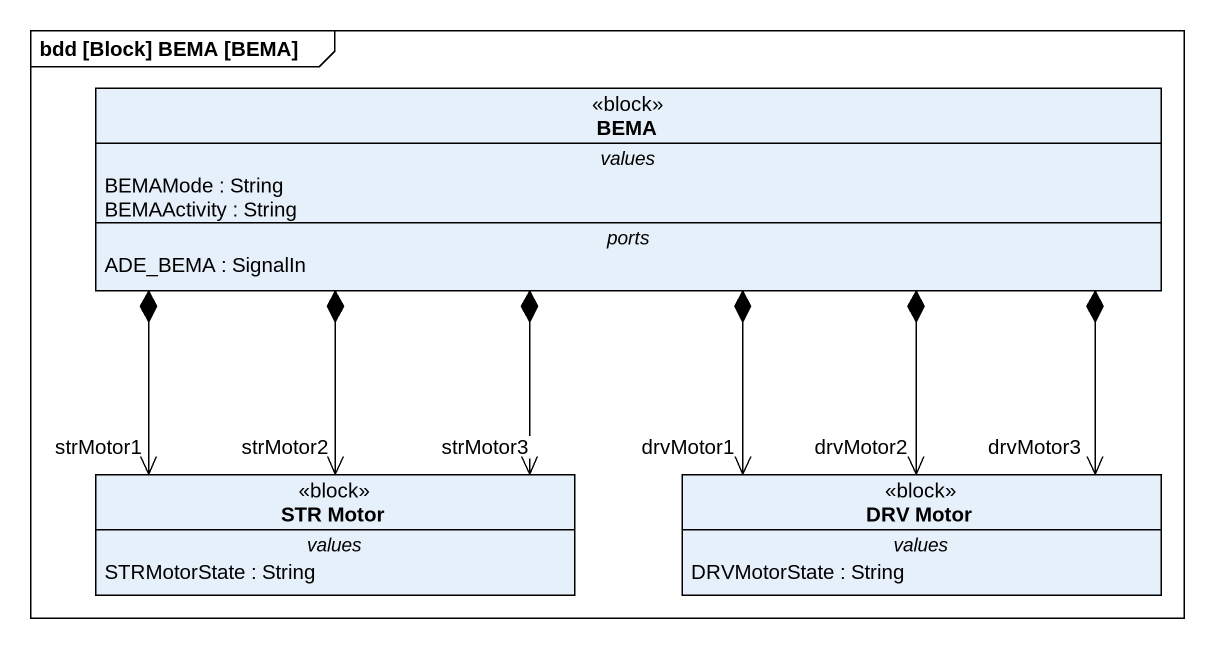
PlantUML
@startuml
mainframe bdd [Block] BEMA [BEMA]
hide circle
hide empty members
class BEMA <<block>> {
  -- values --
  BEMAMode : String
  BEMAActivity : String
  -- ports --
  ADE_BEMA : SignalIn
}
class "STR Motor" as STR_Motor <<block>> {
  -- values --
  STRMotorState : String
}
class "DRV Motor" as DRV_Motor <<block>> {
  -- values --
  DRVMotorState : String
}
BEMA *--> "strMotor1" STR_Motor
BEMA *--> "strMotor2" STR_Motor
BEMA *--> "strMotor3" STR_Motor
BEMA *--> "drvMotor1" DRV_Motor
BEMA *--> "drvMotor2" DRV_Motor
BEMA *--> "drvMotor3" DRV_Motor
@enduml
